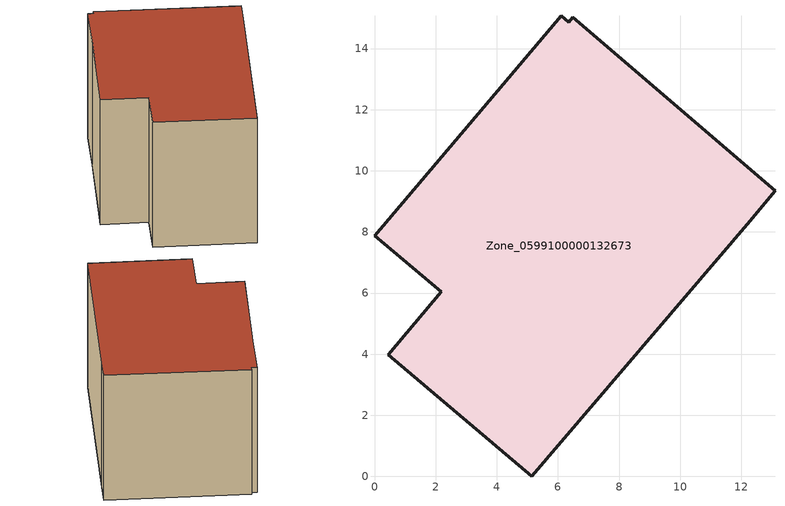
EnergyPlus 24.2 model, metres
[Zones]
Zone_0599100000132673
 floor ground (C_G): 0.45,3.98 2.18,6.05 0,7.88 4.21,12.83 6.1,15.08 6.35,14.86 6.49,15.02 13.1,9.34 12.19,8.26 5.15,0 z0
 wall outside (C_F): 2.18,6.05 0.45,3.98 5.15,0 12.19,8.26 13.1,9.34 6.49,15.02 6.35,14.86 6.1,15.08 4.21,12.83 0,7.88 2.18,6.05 z0:8.69
 roof outside (C_R): 6.35,14.86 6.1,15.08 4.21,12.83 0,7.88 2.18,6.05 0.45,3.98 5.15,0 12.19,8.26 13.1,9.34 6.49,15.02 z8.69
[BUILDING]
Pand.0599100000132673: North Axis=0; Terrain=City; Loads Convergence Tolerance Value=0.04; Temperature Convergence Tolerance Value=0.4; Solar Distribution=FullExterior; Maximum Number of Warmup Days=25; Minimum Number of Warmup Days=1
[Site:Location]
Rotterdam.The.Hague.AP_ZH_NLD Design_Conditions: Latitude=51.96; Longitude=4.45; Time Zone=1; Elevation=-4.5
[SITE:GROUNDTEMPERATURE:BUILDINGSURFACE]
18, 18, 18, 18, 18, 18, 18, 18, 18, 18, 18, 18
[MATERIAL] Thermal Absorptance=0.9; Solar Absorptance=0.7; Visible Absorptance=0.7
Name | Roughness | Thickness | Conductivity | Density | Specific Heat
G.TC.1946-1964 | MediumSmooth | 0.15 | 1 | 540 | 1210
F.TC.1946-1964 | Rough | 0.3 | 0.857143 | 1920 | 840
R.TC.1946-1964 | MediumRough | 0.2 | 0.235294 | 1500 | 1000
[CONSTRUCTION]
C_G: G.TC.1946-1964
C_F: F.TC.1946-1964
C_R: R.TC.1946-1964
[ZONE]
Zone_0599100000132673: Type=1; Multiplier=1; Ceiling Height=Autocalculate; Volume=Autocalculate; Floor Area=autocalculate; Part of Total Floor Area=Yes
[ZONEINFILTRATION:DESIGNFLOWRATE]
Infil_Zone_0599100000132673: Zone or ZoneList or Space or SpaceList=Zone_0599100000132673; Schedule=AlwaysOn; Design Flow Rate Calculation Method=Flow/Area; Flow Rate per Floor Area=0.003; Constant Term Coefficient=1; Temperature Term Coefficient=0; Velocity Term Coefficient=0; Velocity Squared Term Coefficient=0
[HVACTEMPLATE:ZONE:IDEALLOADSAIRSYSTEM]
Zone_0599100000132673: Maximum Heating Supply Air Temperature=50; Minimum Cooling Supply Air Temperature=13; Maximum Heating Supply Air Humidity Ratio=0.0156; Minimum Cooling Supply Air Humidity Ratio=0.0077; Heating Limit=NoLimit; Cooling Limit=NoLimit; Dehumidification Control Type=ConstantSensibleHeatRatio; Cooling Sensible Heat Ratio=0.7; Dehumidification Setpoint=60; Humidification Control Type=None; Humidification Setpoint=30; Outdoor Air Method=None; Outdoor Air Flow Rate per Person=0.00944; Outdoor Air Flow Rate per Zone Floor Area=0; Outdoor Air Flow Rate per Zone=0; Demand Controlled Ventilation Type=None; Outdoor Air Economizer Type=NoEconomizer; Heat Recovery Type=None; Sensible Heat Recovery Effectiveness=0.7; Latent Heat Recovery Effectiveness=0.65
[ZONECONTROL:THERMOSTAT]
ThermostatControl_Zone_0599100000132673: Zone or ZoneList=Zone_0599100000132673; Control Type Schedule=DualSetpointControlType; Control 1=Thermostat_Zone_0599100000132673; Temperature Difference Between Cutout And Setpoint=0
[THERMOSTATSETPOINT:DUALSETPOINT]
Thermostat_Zone_0599100000132673: Heating Setpoint Temperature Schedule=HeatingSetpoint_Zone_0599100000132673; Cooling Setpoint Temperature Schedule=CoolingSetpoint_Zone_0599100000132673
[SCHEDULE:COMPACT]
HeatingSetpoint_Zone_0599100000132673: Through: 12/31, For: AllDays, Until: 24:00, 21
CoolingSetpoint_Zone_0599100000132673: Through: 12/31, For: AllDays, Until: 24:00, 24
DualSetpointControlType: Through: 12/31, For: AllDays, Until: 24:00, 4
AlwaysOn: Through: 12/31, For: AllDays, Until: 24:00, 1
